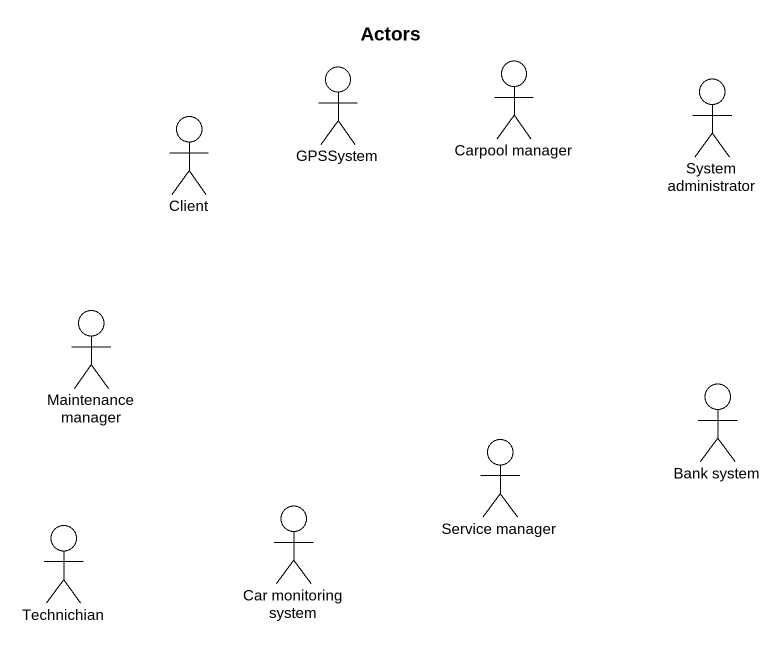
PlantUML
@startuml
title Actors
actor GPSSystem
actor "Carpool manager" as Carpool_manager
actor "System administrator" as System_administrator
actor Client
actor "Maintenance manager" as Maintenance_manager
actor "Bank system" as Bank_system
actor "Service manager" as Service_manager
actor Technichian
actor "Car monitoring system" as Car_monitoring_system
@enduml
